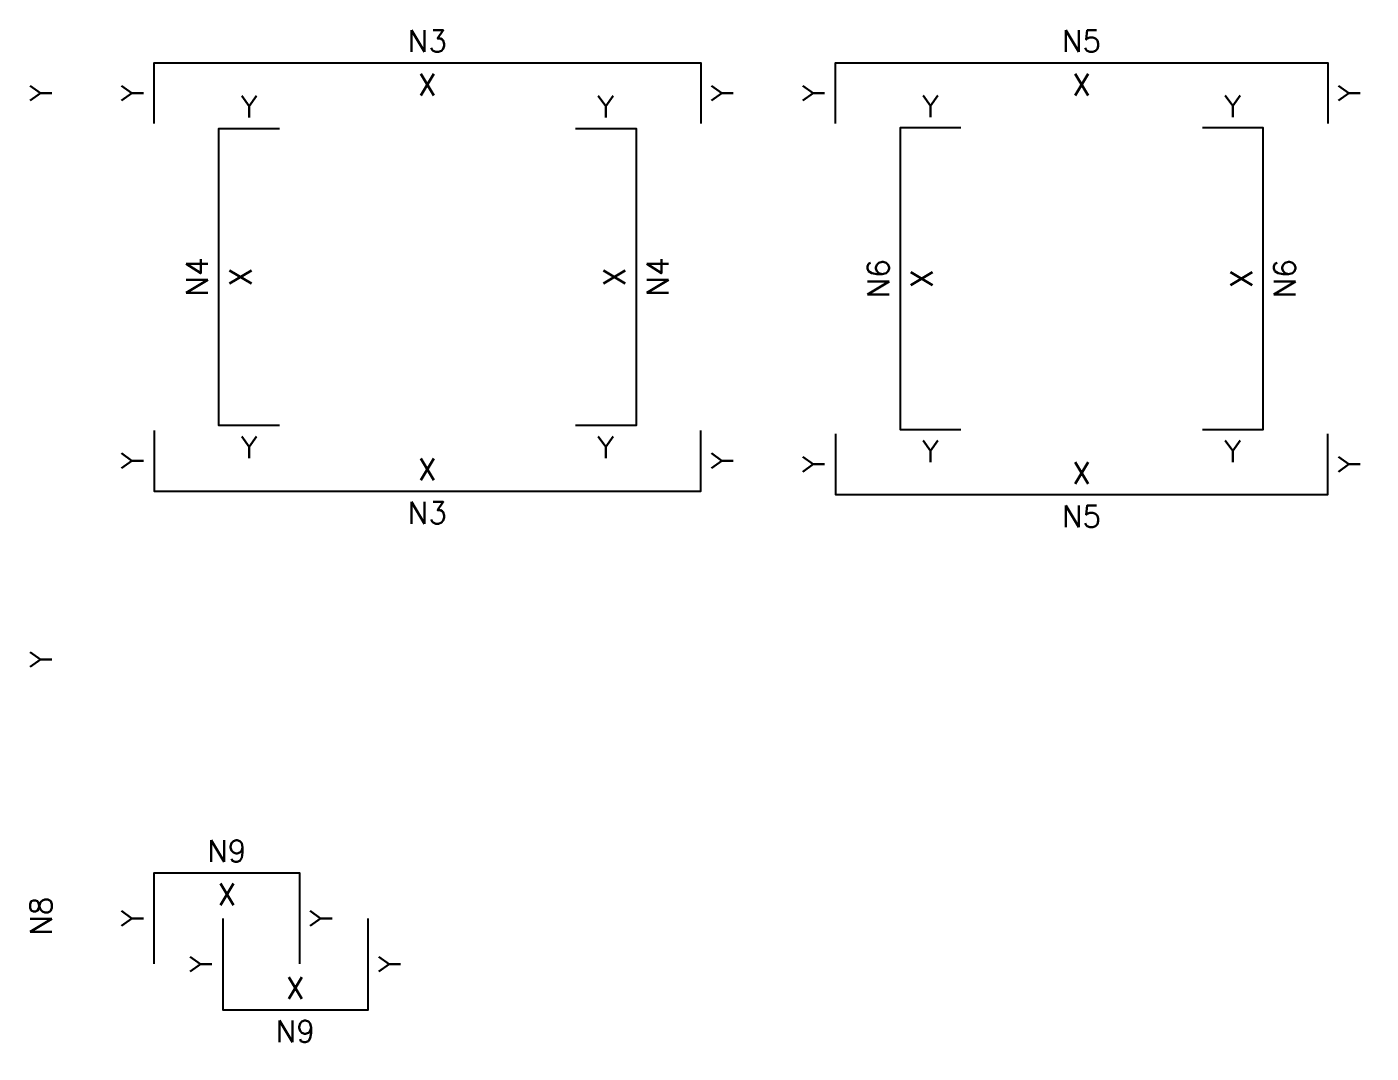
# Model space of a CAD drawing. Header units: inches. Extents: x 204712 to 217368, y 8428740 to 8432917.
# Drawn here: x 216748 to 217368, y 8430761 to 8431234 of the extents above; entities that cross this region are included whole.
import ezdxf

# ---------------------------------------------------------------- set-up
doc = ezdxf.new("R2010")
doc.units = ezdxf.units.IN
doc.header["$LTSCALE"] = 10
doc.header["$MEASUREMENT"] = 0
doc.linetypes.add('DASHDOT', pattern=[1, 0.5, -0.25, 0, -0.25])
for name, color, linetype in [('5', 5, 'Continuous'), ('BAR-EIXOS', 80, 'DASHDOT'), ('Layer8', 8, 'Continuous')]:
    doc.layers.add(name, color=color, linetype=linetype)
doc.styles.add('ROMANS', font='romans')
doc.styles.add('STYLE-ROMANS', font='romans.shx')
doc.dimstyles.new('FERRO 1-50', dxfattribs={"dimtxt": 10, "dimasz": 5, "dimexe": 5, "dimexo": 5, "dimgap": 5, "dimtad": 1, "dimdec": 0, "dimzin": 12, "dimdsep": 46, "dimtxsty": 'STYLE-ROMANS', "dimblk1": 'OBLIQUE', "dimblk2": 'OBLIQUE', "dimsah": 1, "dimcen": 0, "dimdle": 5, "dimse1": 1, "dimse2": 1, "dimsd1": 1, "dimsd2": 1, "dimclrd": 1, "dimclre": 1, "dimclrt": 3, "dimadec": 1, "dimazin": 3, "dimtfac": 1, "dimtdec": 0, "dimtix": 1, "dimtmove": 1, "dimatfit": 3, "dimldrblk": 'OPEN30', "dimfxl": 0, "dimtolj": 1, "dimtzin": 0, "dimarcsym": 0})

# ---------------------------------------------------------------- blocks, each defined once
blk = doc.blocks.new('*D230')
at = {"layer": 'Defpoints', "color": 0}
for p in [(216764.63, 8431217.42), (216764.63, 8431189.42), (216764.63, 8431189.42)]:
    blk.add_point(p, dxfattribs=at)
at = {"layer": '5', "color": 3, "insert": (216754.63, 8431203.42), "char_height": 10, "attachment_point": 5, "rotation": 90, "style": 'ROMANS'}
blk.add_mtext('\\A1;Y', dxfattribs=at)
blk = doc.blocks.new('_Oblique')
at = {"layer": 'BAR-EIXOS', "color": 0, "lineweight": -2}
blk.add_line((-0.5, -0.5), (0.5, 0.5), dxfattribs=at)
blk = doc.blocks.new('_Open30')
at = {"layer": 'Layer8', "color": 0, "lineweight": -2}
for p, q in [((-1, 0.27), (0, 0)), ((0, 0), (-1, -0.27)), ((0, 0), (-1, 0))]:
    blk.add_line(p, q, dxfattribs=at)
blk = doc.blocks.new('*D233')
at = {"layer": 'Defpoints', "color": 0}
for p in [(216764.63, 8430956.42), (216764.63, 8430956.42), (216764.63, 8430928.42)]:
    blk.add_point(p, dxfattribs=at)
at = {"layer": '5', "color": 3, "insert": (216754.63, 8430942.42), "char_height": 10, "attachment_point": 5, "rotation": 90, "style": 'ROMANS'}
blk.add_mtext('\\A1;Y', dxfattribs=at)
blk = doc.blocks.new('*D234')
at = {"layer": 'Defpoints', "color": 0}
for p in [(216806.77, 8431048.02), (216806.77, 8431020.02), (216806.77, 8431020.02)]:
    blk.add_point(p, dxfattribs=at)
at = {"layer": '5', "color": 3, "insert": (216796.77, 8431034.02), "char_height": 10, "attachment_point": 5, "rotation": 90, "style": 'ROMANS'}
blk.add_mtext('\\A1;Y', dxfattribs=at)
blk = doc.blocks.new('*D235')
at = {"layer": 'Defpoints', "color": 0}
for p in [(216806.77, 8431020.02), (217058.77, 8431020.02), (217058.77, 8431020.02)]:
    blk.add_point(p, dxfattribs=at)
at = {"layer": '5', "color": 3, "insert": (216932.77, 8431030.02), "char_height": 10, "attachment_point": 5, "style": 'ROMANS'}
blk.add_mtext('\\A1;X', dxfattribs=at)
blk = doc.blocks.new('*D236')
at = {"layer": 'Defpoints', "color": 0}
for p in [(217078.77, 8431048.02), (217078.77, 8431048.02), (217078.77, 8431020.02)]:
    blk.add_point(p, dxfattribs=at)
at = {"layer": '5', "color": 3, "insert": (217068.77, 8431034.02), "char_height": 10, "attachment_point": 5, "rotation": 90, "style": 'ROMANS'}
blk.add_mtext('\\A1;Y', dxfattribs=at)
blk = doc.blocks.new('*D237')
at = {"layer": 'Defpoints', "color": 0}
for p in [(216836.57, 8431187.22), (216836.57, 8431187.22), (216864.57, 8431187.22)]:
    blk.add_point(p, dxfattribs=at)
at = {"layer": '5', "color": 3, "insert": (216850.57, 8431197.22), "char_height": 10, "attachment_point": 5, "style": 'ROMANS'}
blk.add_mtext('\\A1;Y', dxfattribs=at)
blk = doc.blocks.new('*D238')
at = {"layer": 'Defpoints', "color": 0}
for p in [(216856.57, 8431187.22), (216856.57, 8431050.22), (216856.57, 8431050.22)]:
    blk.add_point(p, dxfattribs=at)
at = {"layer": '5', "color": 3, "insert": (216846.57, 8431118.72), "char_height": 10, "attachment_point": 5, "rotation": 90, "style": 'ROMANS'}
blk.add_mtext('\\A1;X', dxfattribs=at)
blk = doc.blocks.new('*D239')
at = {"layer": 'Defpoints', "color": 0}
for p in [(216836.57, 8431030.22), (216864.57, 8431030.22), (216864.57, 8431030.22)]:
    blk.add_point(p, dxfattribs=at)
at = {"layer": '5', "color": 3, "insert": (216850.57, 8431040.22), "char_height": 10, "attachment_point": 5, "style": 'ROMANS'}
blk.add_mtext('\\A1;Y', dxfattribs=at)
blk = doc.blocks.new('*D240')
at = {"layer": 'Defpoints', "color": 0}
for p in [(217000.97, 8431187.22), (217028.97, 8431187.22), (217028.97, 8431187.22)]:
    blk.add_point(p, dxfattribs=at)
at = {"layer": '5', "color": 3, "insert": (217014.97, 8431197.22), "char_height": 10, "attachment_point": 5, "style": 'ROMANS'}
blk.add_mtext('\\A1;Y', dxfattribs=at)
blk = doc.blocks.new('*D241')
at = {"layer": 'Defpoints', "color": 0}
for p in [(217028.97, 8431187.22), (217028.97, 8431050.22), (217028.97, 8431050.22)]:
    blk.add_point(p, dxfattribs=at)
at = {"layer": '5', "color": 3, "insert": (217018.97, 8431118.72), "char_height": 10, "attachment_point": 5, "rotation": 90, "style": 'ROMANS'}
blk.add_mtext('\\A1;X', dxfattribs=at)
blk = doc.blocks.new('*D242')
at = {"layer": 'Defpoints', "color": 0}
for p in [(217000.97, 8431030.22), (217000.97, 8431030.22), (217028.97, 8431030.22)]:
    blk.add_point(p, dxfattribs=at)
at = {"layer": '5', "color": 3, "insert": (217014.97, 8431040.22), "char_height": 10, "attachment_point": 5, "style": 'ROMANS'}
blk.add_mtext('\\A1;Y', dxfattribs=at)
blk = doc.blocks.new('*D243')
at = {"layer": 'Defpoints', "color": 0}
for p in [(216806.77, 8431217.42), (216806.77, 8431217.42), (216806.77, 8431189.42)]:
    blk.add_point(p, dxfattribs=at)
at = {"layer": '5', "color": 3, "insert": (216796.77, 8431203.42), "char_height": 10, "attachment_point": 5, "rotation": 90, "style": 'ROMANS'}
blk.add_mtext('\\A1;Y', dxfattribs=at)
blk = doc.blocks.new('*D244')
at = {"layer": 'Defpoints', "color": 0}
for p in [(216806.77, 8431197.42), (217058.77, 8431197.42), (217058.77, 8431197.42)]:
    blk.add_point(p, dxfattribs=at)
at = {"layer": '5', "color": 3, "insert": (216932.77, 8431207.42), "char_height": 10, "attachment_point": 5, "style": 'ROMANS'}
blk.add_mtext('\\A1;X', dxfattribs=at)
blk = doc.blocks.new('*D245')
at = {"layer": 'Defpoints', "color": 0}
for p in [(217078.77, 8431217.42), (217078.77, 8431189.42), (217078.77, 8431189.42)]:
    blk.add_point(p, dxfattribs=at)
at = {"layer": '5', "color": 3, "insert": (217068.77, 8431203.42), "char_height": 10, "attachment_point": 5, "rotation": 90, "style": 'ROMANS'}
blk.add_mtext('\\A1;Y', dxfattribs=at)
blk = doc.blocks.new('*D246')
at = {"layer": 'Defpoints', "color": 0}
for p in [(217120.91, 8431046.42), (217120.91, 8431018.42), (217120.91, 8431018.42)]:
    blk.add_point(p, dxfattribs=at)
at = {"layer": '5', "color": 3, "insert": (217110.91, 8431032.42), "char_height": 10, "attachment_point": 5, "rotation": 90, "style": 'ROMANS'}
blk.add_mtext('\\A1;Y', dxfattribs=at)
blk = doc.blocks.new('*D247')
at = {"layer": 'Defpoints', "color": 0}
for p in [(217120.91, 8431018.42), (217347.91, 8431018.42), (217347.91, 8431018.42)]:
    blk.add_point(p, dxfattribs=at)
at = {"layer": '5', "color": 3, "insert": (217234.41, 8431028.42), "char_height": 10, "attachment_point": 5, "style": 'ROMANS'}
blk.add_mtext('\\A1;X', dxfattribs=at)
blk = doc.blocks.new('*D248')
at = {"layer": 'Defpoints', "color": 0}
for p in [(217367.91, 8431046.42), (217367.91, 8431046.42), (217367.91, 8431018.42)]:
    blk.add_point(p, dxfattribs=at)
at = {"layer": '5', "color": 3, "insert": (217357.91, 8431032.42), "char_height": 10, "attachment_point": 5, "rotation": 90, "style": 'ROMANS'}
blk.add_mtext('\\A1;Y', dxfattribs=at)
blk = doc.blocks.new('*D249')
at = {"layer": 'Defpoints', "color": 0}
for p in [(217150.71, 8431187.42), (217150.71, 8431187.42), (217178.71, 8431187.42)]:
    blk.add_point(p, dxfattribs=at)
at = {"layer": '5', "color": 3, "insert": (217164.71, 8431197.42), "char_height": 10, "attachment_point": 5, "style": 'ROMANS'}
blk.add_mtext('\\A1;Y', dxfattribs=at)
blk = doc.blocks.new('*D250')
at = {"layer": 'Defpoints', "color": 0}
for p in [(217170.71, 8431187.42), (217170.71, 8431048.42), (217170.71, 8431048.42)]:
    blk.add_point(p, dxfattribs=at)
at = {"layer": '5', "color": 3, "insert": (217160.71, 8431117.92), "char_height": 10, "attachment_point": 5, "rotation": 90, "style": 'ROMANS'}
blk.add_mtext('\\A1;X', dxfattribs=at)
blk = doc.blocks.new('*D251')
at = {"layer": 'Defpoints', "color": 0}
for p in [(217150.71, 8431028.42), (217178.71, 8431028.42), (217178.71, 8431028.42)]:
    blk.add_point(p, dxfattribs=at)
at = {"layer": '5', "color": 3, "insert": (217164.71, 8431038.42), "char_height": 10, "attachment_point": 5, "style": 'ROMANS'}
blk.add_mtext('\\A1;Y', dxfattribs=at)
blk = doc.blocks.new('*D252')
at = {"layer": 'Defpoints', "color": 0}
for p in [(217290.11, 8431187.42), (217318.11, 8431187.42), (217318.11, 8431187.42)]:
    blk.add_point(p, dxfattribs=at)
at = {"layer": '5', "color": 3, "insert": (217304.11, 8431197.42), "char_height": 10, "attachment_point": 5, "style": 'ROMANS'}
blk.add_mtext('\\A1;Y', dxfattribs=at)
blk = doc.blocks.new('*D253')
at = {"layer": 'Defpoints', "color": 0}
for p in [(217318.11, 8431187.42), (217318.11, 8431048.42), (217318.11, 8431048.42)]:
    blk.add_point(p, dxfattribs=at)
at = {"layer": '5', "color": 3, "insert": (217308.11, 8431117.92), "char_height": 10, "attachment_point": 5, "rotation": 90, "style": 'ROMANS'}
blk.add_mtext('\\A1;X', dxfattribs=at)
blk = doc.blocks.new('*D254')
at = {"layer": 'Defpoints', "color": 0}
for p in [(217290.11, 8431028.42), (217290.11, 8431028.42), (217318.11, 8431028.42)]:
    blk.add_point(p, dxfattribs=at)
at = {"layer": '5', "color": 3, "insert": (217304.11, 8431038.42), "char_height": 10, "attachment_point": 5, "style": 'ROMANS'}
blk.add_mtext('\\A1;Y', dxfattribs=at)
blk = doc.blocks.new('*D255')
at = {"layer": 'Defpoints', "color": 0}
for p in [(217120.91, 8431217.42), (217120.91, 8431217.42), (217120.91, 8431189.42)]:
    blk.add_point(p, dxfattribs=at)
at = {"layer": '5', "color": 3, "insert": (217110.91, 8431203.42), "char_height": 10, "attachment_point": 5, "rotation": 90, "style": 'ROMANS'}
blk.add_mtext('\\A1;Y', dxfattribs=at)
blk = doc.blocks.new('*D256')
at = {"layer": 'Defpoints', "color": 0}
for p in [(217120.91, 8431197.42), (217347.91, 8431197.42), (217347.91, 8431197.42)]:
    blk.add_point(p, dxfattribs=at)
at = {"layer": '5', "color": 3, "insert": (217234.41, 8431207.42), "char_height": 10, "attachment_point": 5, "style": 'ROMANS'}
blk.add_mtext('\\A1;X', dxfattribs=at)
blk = doc.blocks.new('*D257')
at = {"layer": 'Defpoints', "color": 0}
for p in [(217367.91, 8431217.42), (217367.91, 8431189.42), (217367.91, 8431189.42)]:
    blk.add_point(p, dxfattribs=at)
at = {"layer": '5', "color": 3, "insert": (217357.91, 8431203.42), "char_height": 10, "attachment_point": 5, "rotation": 90, "style": 'ROMANS'}
blk.add_mtext('\\A1;Y', dxfattribs=at)
blk = doc.blocks.new('*D272')
at = {"layer": 'Defpoints', "color": 0}
for p in [(216806.77, 8430844.13), (216806.77, 8430844.13), (216806.77, 8430802.13)]:
    blk.add_point(p, dxfattribs=at)
at = {"layer": '5', "color": 3, "insert": (216796.77, 8430823.13), "char_height": 10, "attachment_point": 5, "rotation": 90, "style": 'ROMANS'}
blk.add_mtext('\\A1;Y', dxfattribs=at)
blk = doc.blocks.new('*D273')
at = {"layer": 'Defpoints', "color": 0}
for p in [(216806.77, 8430824.13), (216873.77, 8430824.13), (216873.77, 8430824.13)]:
    blk.add_point(p, dxfattribs=at)
at = {"layer": '5', "color": 3, "insert": (216840.27, 8430834.13), "char_height": 10, "attachment_point": 5, "style": 'ROMANS'}
blk.add_mtext('\\A1;X', dxfattribs=at)
blk = doc.blocks.new('*D274')
at = {"layer": 'Defpoints', "color": 0}
for p in [(216893.77, 8430844.13), (216893.77, 8430802.13), (216893.77, 8430802.13)]:
    blk.add_point(p, dxfattribs=at)
at = {"layer": '5', "color": 3, "insert": (216883.77, 8430823.13), "char_height": 10, "attachment_point": 5, "rotation": 90, "style": 'ROMANS'}
blk.add_mtext('\\A1;Y', dxfattribs=at)
blk = doc.blocks.new('*D275')
at = {"layer": 'Defpoints', "color": 0}
for p in [(216838.37, 8430823.02), (216838.37, 8430781.02), (216838.37, 8430781.02)]:
    blk.add_point(p, dxfattribs=at)
at = {"layer": '5', "color": 3, "insert": (216828.37, 8430802.02), "char_height": 10, "attachment_point": 5, "rotation": 90, "style": 'ROMANS'}
blk.add_mtext('\\A1;Y', dxfattribs=at)
blk = doc.blocks.new('*D276')
at = {"layer": 'Defpoints', "color": 0}
for p in [(216838.37, 8430781.02), (216905.37, 8430781.02), (216905.37, 8430781.02)]:
    blk.add_point(p, dxfattribs=at)
at = {"layer": '5', "color": 3, "insert": (216871.87, 8430791.02), "char_height": 10, "attachment_point": 5, "style": 'ROMANS'}
blk.add_mtext('\\A1;X', dxfattribs=at)
blk = doc.blocks.new('*D277')
at = {"layer": 'Defpoints', "color": 0}
for p in [(216925.37, 8430823.02), (216925.37, 8430823.02), (216925.37, 8430781.02)]:
    blk.add_point(p, dxfattribs=at)
at = {"layer": '5', "color": 3, "insert": (216915.37, 8430802.02), "char_height": 10, "attachment_point": 5, "rotation": 90, "style": 'ROMANS'}
blk.add_mtext('\\A1;Y', dxfattribs=at)
blk = doc.blocks.new('*D291')
at = {"layer": 'Defpoints', "color": 0}
for p in [(216806.77, 8431217.42), (217058.77, 8431217.42), (217058.77, 8431217.42)]:
    blk.add_point(p, dxfattribs=at)
at = {"layer": '5', "color": 3, "insert": (216932.77, 8431227.42), "char_height": 10, "attachment_point": 5, "style": 'ROMANS'}
blk.add_mtext('\\A1;N3', dxfattribs=at)
blk = doc.blocks.new('*D292')
at = {"layer": 'Defpoints', "color": 0}
for p in [(217120.91, 8431217.42), (217347.91, 8431217.42), (217347.91, 8431217.42)]:
    blk.add_point(p, dxfattribs=at)
at = {"layer": '5', "color": 3, "insert": (217234.41, 8431227.42), "char_height": 10, "attachment_point": 5, "style": 'ROMANS'}
blk.add_mtext('\\A1;N5', dxfattribs=at)
blk = doc.blocks.new('*D293')
at = {"layer": 'Defpoints', "color": 0}
for p in [(217120.91, 8430998.42), (217347.91, 8430998.42), (217347.91, 8430998.42)]:
    blk.add_point(p, dxfattribs=at)
at = {"layer": '5', "color": 3, "insert": (217234.41, 8431008.42), "char_height": 10, "attachment_point": 5, "style": 'ROMANS'}
blk.add_mtext('\\A1;N5', dxfattribs=at)
blk = doc.blocks.new('*D294')
at = {"layer": 'Defpoints', "color": 0}
for p in [(216806.77, 8431000.02), (217058.77, 8431000.02), (217058.77, 8431000.02)]:
    blk.add_point(p, dxfattribs=at)
at = {"layer": '5', "color": 3, "insert": (216932.77, 8431010.02), "char_height": 10, "attachment_point": 5, "style": 'ROMANS'}
blk.add_mtext('\\A1;N3', dxfattribs=at)
blk = doc.blocks.new('*D297')
at = {"layer": 'Defpoints', "color": 0}
for p in [(216826.57, 8431187.22), (216826.57, 8431050.22), (216826.57, 8431050.22)]:
    blk.add_point(p, dxfattribs=at)
at = {"layer": '5', "color": 3, "insert": (216826.57, 8431118.72), "char_height": 10, "attachment_point": 5, "rotation": 90, "style": 'ROMANS'}
blk.add_mtext('\\A1;N4', dxfattribs=at)
blk = doc.blocks.new('*D260')
at = {"layer": 'Defpoints', "color": 0}
for p in [(217140.71, 8431187.42), (217140.71, 8431048.42), (217140.71, 8431048.42)]:
    blk.add_point(p, dxfattribs=at)
at = {"layer": '5', "color": 3, "insert": (217140.71, 8431117.92), "char_height": 10, "attachment_point": 5, "rotation": 90, "style": 'ROMANS'}
blk.add_mtext('\\A1;N6', dxfattribs=at)
blk = doc.blocks.new('*D262')
at = {"layer": 'Defpoints', "color": 0}
for p in [(217038.97, 8431187.22), (217038.97, 8431050.22), (217038.97, 8431050.22)]:
    blk.add_point(p, dxfattribs=at)
at = {"layer": '5', "color": 3, "insert": (217038.97, 8431118.72), "char_height": 10, "attachment_point": 5, "rotation": 90, "style": 'ROMANS'}
blk.add_mtext('\\A1;N4', dxfattribs=at)
blk = doc.blocks.new('*D263')
at = {"layer": 'Defpoints', "color": 0}
for p in [(217328.11, 8431187.42), (217328.11, 8431048.42), (217328.11, 8431048.42)]:
    blk.add_point(p, dxfattribs=at)
at = {"layer": '5', "color": 3, "insert": (217328.11, 8431117.92), "char_height": 10, "attachment_point": 5, "rotation": 90, "style": 'ROMANS'}
blk.add_mtext('\\A1;N6', dxfattribs=at)
blk = doc.blocks.new('*D265')
at = {"layer": 'Defpoints', "color": 0}
for p in [(216754.63, 8430844.13), (216754.63, 8430804.13), (216754.63, 8430804.13)]:
    blk.add_point(p, dxfattribs=at)
at = {"layer": '5', "color": 3, "insert": (216754.63, 8430824.13), "char_height": 10, "attachment_point": 5, "rotation": 90, "style": 'ROMANS'}
blk.add_mtext('\\A1;N8', dxfattribs=at)
blk = doc.blocks.new('*D266')
at = {"layer": 'Defpoints', "color": 0}
for p in [(216806.77, 8430844.13), (216873.77, 8430844.13), (216873.77, 8430844.13)]:
    blk.add_point(p, dxfattribs=at)
at = {"layer": '5', "color": 3, "insert": (216840.27, 8430854.13), "char_height": 10, "attachment_point": 5, "style": 'ROMANS'}
blk.add_mtext('\\A1;N9', dxfattribs=at)
blk = doc.blocks.new('*D267')
at = {"layer": 'Defpoints', "color": 0}
for p in [(216838.37, 8430761.02), (216905.37, 8430761.02), (216905.37, 8430761.02)]:
    blk.add_point(p, dxfattribs=at)
at = {"layer": '5', "color": 3, "insert": (216871.87, 8430771.02), "char_height": 10, "attachment_point": 5, "style": 'ROMANS'}
blk.add_mtext('\\A1;N9', dxfattribs=at)

msp = doc.modelspace()

# ---------------------------------------------------------------- linework, layer by layer
at = {"layer": '5'}
for points in [[(216806.77, 8431189.42), (216806.77, 8431217.42), (217058.77, 8431217.42), (217058.77, 8431189.42)], [(217120.91, 8431189.42), (217120.91, 8431217.42), (217347.91, 8431217.42), (217347.91, 8431189.42)], [(216864.57, 8431050.22), (216836.57, 8431050.22), (216836.57, 8431187.22), (216864.57, 8431187.22)], [(217000.97, 8431187.22), (217028.97, 8431187.22), (217028.97, 8431050.22), (217000.97, 8431050.22)], [(217178.71, 8431187.42), (217150.71, 8431187.42), (217150.71, 8431048.42), (217178.71, 8431048.42)], [(217290.11, 8431048.42), (217318.11, 8431048.42), (217318.11, 8431187.42), (217290.11, 8431187.42)], [(216806.77, 8431048.02), (216806.77, 8431020.02), (217058.77, 8431020.02), (217058.77, 8431048.02)], [(217120.91, 8431046.42), (217120.91, 8431018.42), (217347.91, 8431018.42), (217347.91, 8431046.42)], [(216806.77, 8430802.13), (216806.77, 8430844.13), (216873.77, 8430844.13), (216873.77, 8430802.13)], [(216838.37, 8430823.02), (216838.37, 8430781.02), (216905.37, 8430781.02), (216905.37, 8430823.02)]]:
    msp.add_lwpolyline(points, dxfattribs=at)

# ---------------------------------------------------------------- dimensions: what is measured, and where the dimension line sits
for p1, p2, text, override, picture, middle in [((216806.77, 8431217.42), (217058.77, 8431217.42), 'N3', {"dimtxsty": 'ROMANS'}, '*D291', (216932.77, 8431227.42)), ((217120.91, 8431217.42), (217347.91, 8431217.42), 'N5', {"dimtxsty": 'ROMANS'}, '*D292', (217234.41, 8431227.42)), ((216764.63, 8431217.42), (216764.63, 8431189.42), 'Y', {"dimtxsty": 'ROMANS'}, '*D230', (216754.63, 8431203.42)), ((216806.77, 8431189.42), (216806.77, 8431217.42), 'Y', {"dimtxsty": 'ROMANS'}, '*D243', (216796.77, 8431203.42)), ((216806.77, 8431197.42), (217058.77, 8431197.42), 'X', {"dimtxsty": 'ROMANS'}, '*D244', (216932.77, 8431207.42)), ((217078.77, 8431217.42), (217078.77, 8431189.42), 'Y', {"dimtxsty": 'ROMANS'}, '*D245', (217068.77, 8431203.42)), ((217120.91, 8431189.42), (217120.91, 8431217.42), 'Y', {"dimtxsty": 'ROMANS'}, '*D255', (217110.91, 8431203.42)), ((217120.91, 8431197.42), (217347.91, 8431197.42), 'X', {"dimtxsty": 'ROMANS'}, '*D256', (217234.41, 8431207.42)), ((217367.91, 8431217.42), (217367.91, 8431189.42), 'Y', {"dimtxsty": 'ROMANS'}, '*D257', (217357.91, 8431203.42)), ((216864.57, 8431187.22), (216836.57, 8431187.22), 'Y', {"dimtxsty": 'ROMANS'}, '*D237', (216850.57, 8431197.22)), ((217000.97, 8431187.22), (217028.97, 8431187.22), 'Y', {"dimtxsty": 'ROMANS'}, '*D240', (217014.97, 8431197.22)), ((217178.71, 8431187.42), (217150.71, 8431187.42), 'Y', {"dimtxsty": 'ROMANS'}, '*D249', (217164.71, 8431197.42)), ((217290.11, 8431187.42), (217318.11, 8431187.42), 'Y', {"dimtxsty": 'ROMANS'}, '*D252', (217304.11, 8431197.42)), ((216826.57, 8431187.22), (216826.57, 8431050.22), 'N4', {"dimtad": 0, "dimtxsty": 'ROMANS'}, '*D297', (216826.57, 8431118.72)), ((216856.57, 8431187.22), (216856.57, 8431050.22), 'X', {"dimtxsty": 'ROMANS'}, '*D238', (216846.57, 8431118.72)), ((217028.97, 8431187.22), (217028.97, 8431050.22), 'X', {"dimtxsty": 'ROMANS'}, '*D241', (217018.97, 8431118.72)), ((217038.97, 8431187.22), (217038.97, 8431050.22), 'N4', {"dimtad": 0, "dimtxsty": 'ROMANS'}, '*D262', (217038.97, 8431118.72)), ((217140.71, 8431187.42), (217140.71, 8431048.42), 'N6', {"dimtad": 0, "dimtxsty": 'ROMANS'}, '*D260', (217140.71, 8431117.92)), ((217170.71, 8431187.42), (217170.71, 8431048.42), 'X', {"dimtxsty": 'ROMANS'}, '*D250', (217160.71, 8431117.92)), ((217318.11, 8431187.42), (217318.11, 8431048.42), 'X', {"dimtxsty": 'ROMANS'}, '*D253', (217308.11, 8431117.92)), ((217328.11, 8431187.42), (217328.11, 8431048.42), 'N6', {"dimtad": 0, "dimtxsty": 'ROMANS'}, '*D263', (217328.11, 8431117.92)), ((216806.77, 8431048.02), (216806.77, 8431020.02), 'Y', {"dimtxsty": 'ROMANS'}, '*D234', (216796.77, 8431034.02)), ((216836.57, 8431030.22), (216864.57, 8431030.22), 'Y', {"dimtxsty": 'ROMANS'}, '*D239', (216850.57, 8431040.22)), ((217028.97, 8431030.22), (217000.97, 8431030.22), 'Y', {"dimtxsty": 'ROMANS'}, '*D242', (217014.97, 8431040.22)), ((217078.77, 8431020.02), (217078.77, 8431048.02), 'Y', {"dimtxsty": 'ROMANS'}, '*D236', (217068.77, 8431034.02)), ((217120.91, 8431046.42), (217120.91, 8431018.42), 'Y', {"dimtxsty": 'ROMANS'}, '*D246', (217110.91, 8431032.42)), ((217150.71, 8431028.42), (217178.71, 8431028.42), 'Y', {"dimtxsty": 'ROMANS'}, '*D251', (217164.71, 8431038.42)), ((217318.11, 8431028.42), (217290.11, 8431028.42), 'Y', {"dimtxsty": 'ROMANS'}, '*D254', (217304.11, 8431038.42)), ((217367.91, 8431018.42), (217367.91, 8431046.42), 'Y', {"dimtxsty": 'ROMANS'}, '*D248', (217357.91, 8431032.42)), ((216806.77, 8431020.02), (217058.77, 8431020.02), 'X', {"dimtxsty": 'ROMANS'}, '*D235', (216932.77, 8431030.02)), ((217120.91, 8431018.42), (217347.91, 8431018.42), 'X', {"dimtxsty": 'ROMANS'}, '*D247', (217234.41, 8431028.42)), ((216806.77, 8431000.02), (217058.77, 8431000.02), 'N3', {"dimtxsty": 'ROMANS'}, '*D294', (216932.77, 8431010.02)), ((217120.91, 8430998.42), (217347.91, 8430998.42), 'N5', {"dimtxsty": 'ROMANS'}, '*D293', (217234.41, 8431008.42)), ((216764.63, 8430928.42), (216764.63, 8430956.42), 'Y', {"dimtxsty": 'ROMANS'}, '*D233', (216754.63, 8430942.42)), ((216806.77, 8430844.13), (216873.77, 8430844.13), 'N9', {"dimtxsty": 'ROMANS'}, '*D266', (216840.27, 8430854.13)), ((216754.63, 8430844.13), (216754.63, 8430804.13), 'N8', {"dimtad": 0, "dimtxsty": 'ROMANS'}, '*D265', (216754.63, 8430824.13)), ((216806.77, 8430802.13), (216806.77, 8430844.13), 'Y', {"dimtxsty": 'ROMANS'}, '*D272', (216796.77, 8430823.13)), ((216806.77, 8430824.13), (216873.77, 8430824.13), 'X', {"dimtxsty": 'ROMANS'}, '*D273', (216840.27, 8430834.13)), ((216893.77, 8430844.13), (216893.77, 8430802.13), 'Y', {"dimtxsty": 'ROMANS'}, '*D274', (216883.77, 8430823.13)), ((216838.37, 8430823.02), (216838.37, 8430781.02), 'Y', {"dimtxsty": 'ROMANS'}, '*D275', (216828.37, 8430802.02)), ((216925.37, 8430781.02), (216925.37, 8430823.02), 'Y', {"dimtxsty": 'ROMANS'}, '*D277', (216915.37, 8430802.02)), ((216838.37, 8430781.02), (216905.37, 8430781.02), 'X', {"dimtxsty": 'ROMANS'}, '*D276', (216871.87, 8430791.02)), ((216838.37, 8430761.02), (216905.37, 8430761.02), 'N9', {"dimtxsty": 'ROMANS'}, '*D267', (216871.87, 8430771.02))]:
    dim = msp.add_aligned_dim(p1=p1, p2=p2, distance=0, text=text, dimstyle='FERRO 1-50', override=override, dxfattribs=at)
    dim.commit()
    dim.dimension.update_dxf_attribs({"geometry": picture, "text_midpoint": middle})

doc.saveas('drawing.dxf')
